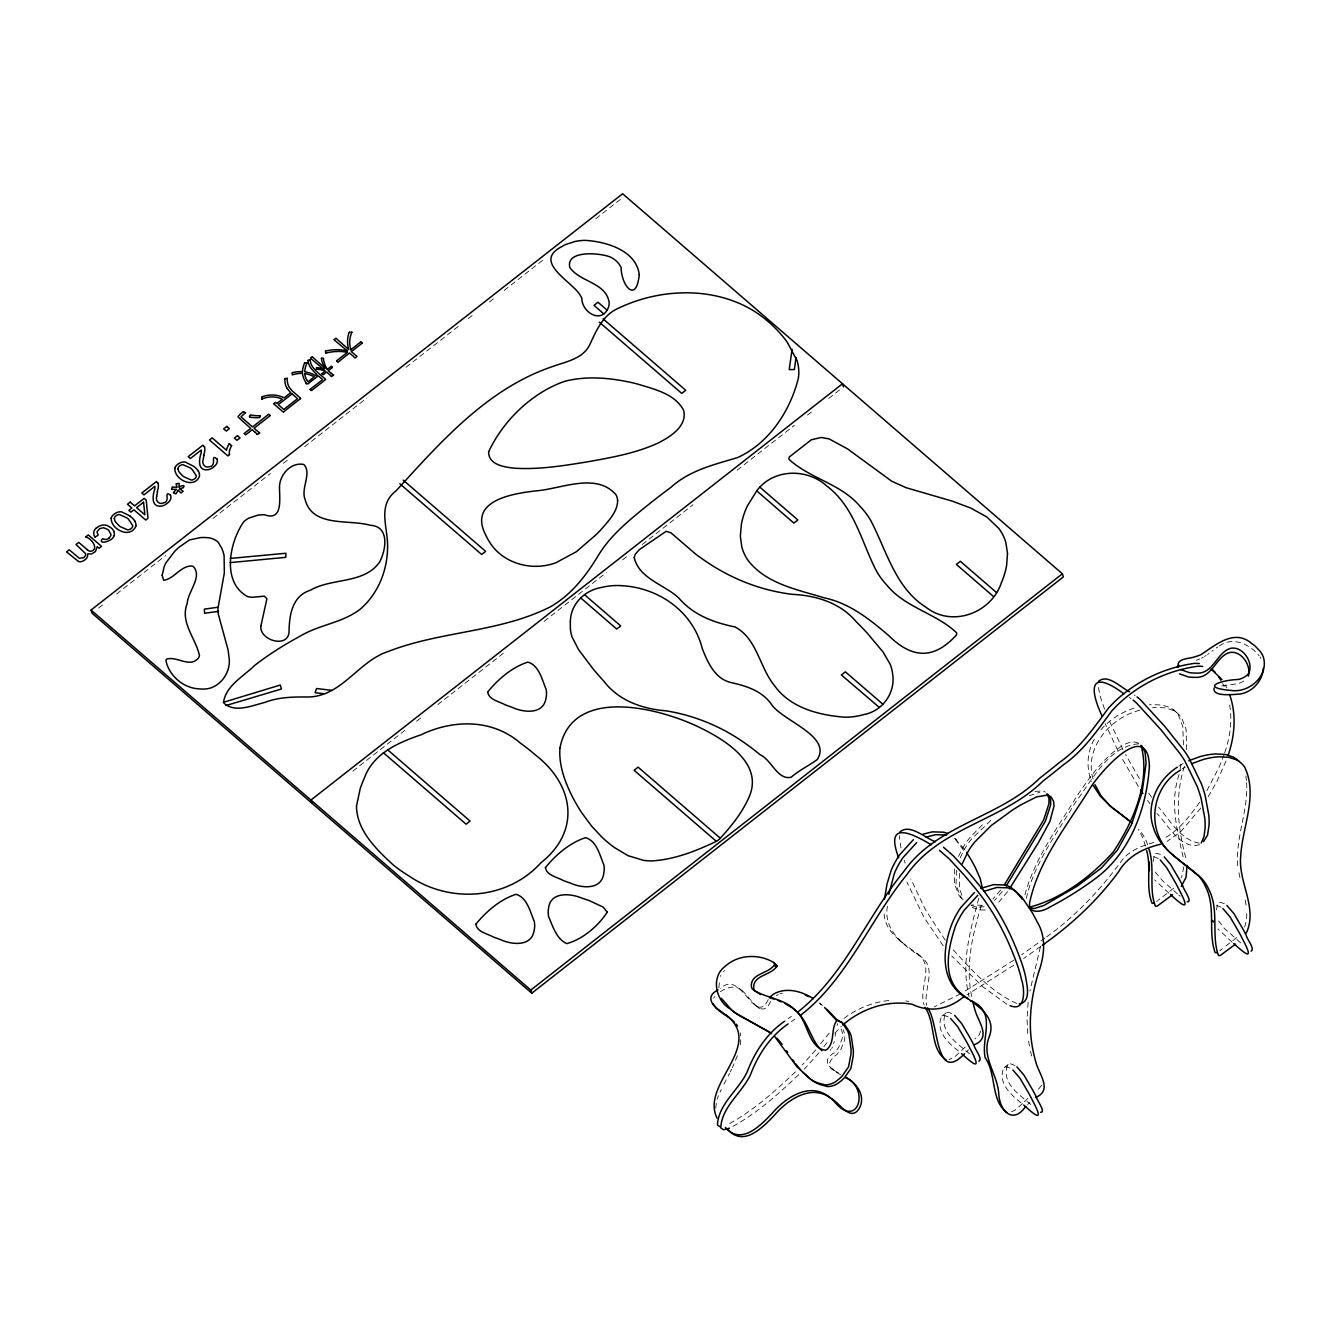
<?xml version="1.0" encoding="UTF-8"?>
<svg xmlns="http://www.w3.org/2000/svg" width="1331" height="1331" viewBox="0 0 1331 1331"><rect width="100%" height="100%" fill="white"/><g stroke="black" fill="none" stroke-linecap="round" stroke-linejoin="round"><path stroke-width="0.75" stroke-dasharray="5 3.75" d="M718.906 987.802L719.405 981.363M1153.228 861.506L1154.376 854.452A33.208 9.084 51.9 0 1 1157.338 853.321L1161.763 855.051M1216.501 909.905L1217.632 903.483A33.208 9.084 51.9 0 1 1220.594 902.368L1224.437 903.732M887.428 906.195C883.118 929.57 902.984 945.06 920.237 956.19C938.006 967.986 923.032 989.149 926.659 1005.354M715.745 1108.157L716.361 1102.367M1183.425 744.961L1182.81 726.543L1178.401 715.063A68.779 38.566 -49.2 0 0 1170.065 707.61L1162.246 705.064L1152.696 704.581A103.036 57.782 -49.2 0 0 1149.219 704.848M1186.603 749.619L1186.104 729.388L1181.695 717.925A68.779 38.566 -49.2 0 0 1173.36 710.455L1165.54 707.926L1155.99 707.427A103.036 57.782 -49.2 0 0 1152.53 707.709M1183.808 866.764L1181.545 877.778M980.648 1031.043L979.1 1035.085L974.824 1038.962M1028.131 1002.293L1027.033 1019.23L1027.881 1035.834M1026.334 898.408C1034.237 862.688 1057.496 832.674 1075.814 801.678C1092.535 780.132 1108.49 745.959 1138.804 743.829M1040.409 946.907L1029.861 991.129M740.385 1044.719L740.502 1032.856M835.153 1036.117L835.585 1033.272M954.71 868.943L954.36 883.435L958.986 895.281A81.99 45.969 -49.2 0 0 962.047 898.991M956.373 870.374L956.007 884.865L960.633 896.711A81.99 45.969 -49.2 0 0 963.694 900.405M959.668 873.219L959.302 887.71L962.629 897.477M1180.131 769.052L1181.113 763.528M1184.407 766.373C1174.325 797.835 1177.935 829.962 1186.686 861.09M1024.937 894.898C1034.47 858.695 1057.579 827.882 1076.779 796.287C1087.51 780.448 1098.691 764.493 1113.431 752.065C1120.502 746.824 1131.001 737.956 1139.902 744.079M1179.1 774.442C1169.516 802.41 1177.186 830.677 1183.392 858.229M978.767 898.309C970.632 929.238 961.182 961.365 968.402 993.542A302.104 169.403 -49.2 0 0 969.068 996.852M981.197 905.579C972.545 934.878 965.125 965.824 971.697 996.387M833.688 1043.637L834.238 1041.424M1224.72 752.714C1229.977 737.457 1232.423 720.92 1229.644 704.898M717.226 1099.156L718.474 1095.696M1244.601 927.141L1246.565 920.104L1246.814 911.935M837.083 1025.502L837.765 1023.622M737.391 1055.699L732.366 1067.761M1041.591 1085.247L1037.548 1090.438M720.52 976.338L720.92 975.357M1224.121 754.677L1219.263 766.839L1206.768 790.963M1226.034 760.999L1216.7 781.896L1208.016 797.053M958.503 856.415L963.295 846.965A46.319 25.971 -49.2 0 1 969.7 837.831L983.293 823.839M960.15 857.83L964.942 848.396A46.319 25.971 -49.2 0 1 971.347 839.245L990.979 820.212M720.054 1092.036L721.269 1089.49M730.32 1071.904L731.684 1069.142M1094.232 739.287C1086.961 752.115 1086.096 768.17 1091.636 781.796M728.19 1076.047L729.621 1073.285M723.898 1084.249L727.458 1077.428M831.692 1048.445L832.407 1047.131M768.286 999.581C754.361 1027.499 741.716 968.486 720.454 988.417M770.599 1001.411C761.665 1022.441 748.904 993.725 739.038 988.168M1007.534 891.687L997.784 903.366M1199.597 802.277C1189.798 816.202 1178.983 830.378 1163.677 838.547M1200.762 808.067L1180.564 831.892L1166.971 841.408M713.649 998.1L714.78 996.553M1000.646 890.09L992.843 899.091M1002.293 891.52L994.49 900.521M820.578 1043.787L830.245 1031.824M823.889 1046.632L827.449 1042.073M815.703 1049.909L802.393 1064.833M818.998 1052.754L804.307 1069.142M1100.97 729.721C1110.154 718.823 1122.948 711.353 1136.558 707.393M830.145 1050.375L830.927 1049.51M834.77 1033.205L841.442 1026.317M723.548 971.563L724.596 970.499M965.208 1047.048L955.741 1055.965L949.053 1059.742M966.556 1051.806L968.502 1049.909M1024.338 1101.735L1028.264 1097.992M1027.632 1104.58L1029.595 1102.684M795.389 1071.871C774.592 1091.653 752.864 1111.169 727.392 1124.728M798.683 1074.716C777.886 1094.515 756.174 1114.014 730.686 1127.59M1022.408 1103.632L1015.054 1110.087L1010.129 1112.516M1173.709 888.176L1158.436 900.072M1236.765 937.54L1223.372 947.988M98.577 608.067L103.485 604.224M116.562 593.975L165.626 555.543M213.06 518.408L270.309 473.57M283.387 463.321L288.295 459.478M304.649 446.667L366.807 398.002M406.055 367.256L460.044 324.997M468.213 318.591L473.121 314.748M489.475 301.937L494.383 298.094M504.199 290.408L545.094 258.38M595.789 218.683L621.96 198.186M352.798 771.165L405.123 730.187M416.586 721.219L421.494 717.376M437.849 704.565L442.741 700.722M444.388 699.441L503.268 653.338M544.163 621.311L606.304 572.629M622.658 559.819L627.567 555.992M642.291 544.462L692.985 504.748M737.158 470.159L794.407 425.338M807.484 415.089L812.392 411.246M828.747 398.435L840.194 389.467M941.999 1016.069L945.992 1012.941M1004.223 1067.512L1008.199 1064.384M1046.615 936.874C1075.415 916.344 1099.705 890.406 1120.702 862.089C1128.771 850.027 1142.763 845.701 1155.924 841.874M1222.407 948.737L1219.745 950.8M1156.689 901.436L1157.554 900.771M1211.809 651.325L1213.223 650.227M1045.068 938.006L1021.825 954.626M1040.692 946.457L1023.556 958.57M1207.55 654.503L1208.981 653.471M844.02 1018.348C857.863 1007.983 874.7 1001.245 892.036 1000.313M1216.118 648.064L1217.615 647.032M788.152 1018.664L791.396 1016.402M791.446 1021.509L794.69 1019.263M1013.823 960.133L963.744 991.911M1013.69 965.274L967.038 994.773M1199.564 844.736C1180.481 849.91 1168.269 825.037 1157.038 813.524M1204.622 656.416L1206.102 655.484M720.387 991.695C726.36 987.502 735.145 984.74 741.367 989.998M1178.8 766.14L1183.642 763.262M1182.094 768.985L1185.322 767.072M1219.163 646.034C1228.862 638.747 1241.54 641.093 1250.707 647.898A23.842 13.027 14.6 0 1 1253.785 650.094L1259.059 655.601M960.45 993.874L934.395 1006.802M776.389 995.621L778.219 994.623M1201.494 658.146L1203.091 657.314M1029.246 795.738L1039.844 792.278M1139.868 710.238C1110.387 717.476 1083.617 747.906 1093.184 779.367M780.182 993.791L782.329 993.142M1035.052 791.496L1042.19 790.88A22.993 12.894 -49.2 0 1 1045.384 792.161M982.511 905.296L971.663 904.947M984.158 906.727L977.62 907.26L971.231 905.596M1222.008 685.914L1237.331 683.751A28.267 15.44 14.6 0 0 1242.339 681.905L1243.853 681.006A32.277 17.636 14.6 0 0 1245.25 679.975M985.289 910.005L978.751 909.788L972.512 907.443M1199.264 843.139C1180.53 839.944 1170.149 820.478 1158.652 807.218M905.712 1000.945L908.823 1001.411M1016.817 1003.441C990.297 991.811 970.549 968.818 951.399 947.822M951.648 1013.44L948.404 1012.392A33.208 9.084 51.9 0 0 945.443 1013.523C938.322 1031.725 958.22 1043.937 969.9 1054.119M1009.88 1068.011L1006.635 1066.946A33.208 9.084 51.9 0 0 1003.674 1068.078C997.468 1083.151 1011.344 1095.363 1022.175 1103.665M948.254 1016.884L944.428 1015.52A33.208 9.084 51.9 0 0 941.466 1016.634C935.26 1031.708 949.136 1043.92 959.967 1052.222M1006.885 1004.206L982.511 986.554L951.798 956.057M1221.043 907.21L1216.617 905.496A33.208 9.084 51.9 0 0 1216.135 905.463M1015.054 1065.549L1010.628 1063.835A33.208 9.084 51.9 0 0 1007.667 1064.95C1000.529 1083.168 1020.428 1095.38 1032.124 1105.562M835.835 1071.272L838.347 1072.853M840.66 1074.666C830.394 1069.575 820.012 1060.541 834.57 1052.621A27.069 22.411 -51.8 0 0 838.746 1047.114L842.14 1038.712A18.518 15.323 -51.8 0 0 842.29 1032.29L839.944 1025.619M1158.386 858.562L1153.361 856.449A33.208 9.084 51.9 0 0 1152.879 856.432M1129.304 697.444L1131.117 698.708M1134.262 694.998L1135.11 695.581M831.259 1068.111L835.768 1071.522M819.064 1002.875L821.36 1004.639M920.237 956.19C905.529 943.929 883.618 933.513 884.017 911.219M755.675 1005.637L759.668 1008.798M954.976 838.696L964.526 849.361M1178.833 895.064L1180.181 896.196M833.589 1069.941C824.887 1065.582 831.742 1058.078 836.9 1054.435A27.069 22.411 -51.8 0 0 841.076 1048.944L844.453 1040.543A18.518 15.323 -51.8 0 0 844.619 1034.104L843.355 1029.728M1240.675 942.914L1224.304 928.306L1217.665 919.754M1177.419 893.866L1162.362 880.556L1154.859 871.605M820.179 1003.69L822.392 1005.571M1232.157 942.198L1217.981 928.955M1168.901 893.168L1154.726 879.924M1173.293 709.623L1176.587 712.468M954.643 838.33L956.839 840.244M899.007 939.969L902.302 942.83M916.943 953.329C935.676 965.824 918.007 988.168 924.13 1004.955M955.408 839.212L965.208 852.589M943.23 945.809L924.13 917.641L906.91 882.104M945.193 940.119L925.228 909.406L910.886 878.976M1147.538 800.364L1149.917 803.741M1151.531 797.236L1147.638 791.479M1138.338 786.438L1121.6 757.705M1139.386 778.602L1125.593 754.594M1123.015 749.669L1109.205 720.537M1117.757 750.318L1105.212 723.665M1147.638 844.752L1146.008 840.593A117.744 66.018 -49.2 0 0 1138.704 829.28M1104.547 709.157L1099.922 695.464L1098.058 684.983M1145.608 846.183L1142.713 837.748A117.744 66.018 -49.2 0 0 1138.288 829.945M1239.943 877.628L1238.312 869.692M900.971 847.997L899.34 835.801M1245.267 900.189L1246.448 907.592M1028.597 1041.158L1029.479 1046.332M1245.866 775.906L1246.498 780.532M1237.73 865.682C1235.351 837.465 1248.561 810.463 1246.581 782.179M905.18 863.203A229.614 62.807 51.9 0 1 904.248 860.225M1260.008 656.982A41.81 22.843 14.6 0 1 1260.89 658.429M1199.847 658.928A52.125 28.467 14.6 0 1 1196.27 660.292M1031.658 1055.965A302.104 169.403 -49.2 0 1 1030.51 1051.274M1222.673 683.485A179.203 100.49 -49.2 0 1 1224.171 686.58M1225.169 684.833A179.203 100.49 -49.2 0 1 1226.749 687.861"/><path stroke-width="1.5" d="M325.413 351.334L325.479 351.683A5.124 4.01 -17.2 0 1 325.546 353.214A39.348 30.746 -17.2 0 1 346.127 352.116L347.458 352.382L336.71 360.718M321.353 358.405L321.37 358.571A40.113 31.345 -17.2 0 0 325.13 368.254L312.436 356.958M307.96 360.485L307.977 360.701A26.088 20.381 -17.2 0 0 311.62 369.02L314.648 372.381A79.427 62.075 -17.2 0 0 317.044 374.693L315.763 375.708A31.661 24.74 -17.2 0 0 304.716 371.782A31.362 24.507 -17.2 0 1 307.112 362.847M1149.335 862.072L1149.368 870.674M1263.335 668.362C1262.57 680.89 1252.238 692.336 1239.727 694.067C1233.854 694.399 1211.842 697.128 1214.155 688.044M884.466 899.34L887.012 884.1L890.955 870.94A52.142 29.232 -49.2 0 1 893.833 864.568A54.355 30.48 -49.2 0 1 899.773 854.668L913.399 839.695M156.709 496.08C155.062 500.306 159.021 505.164 163.397 502.918C171 502.07 163.264 489.891 170.335 495.115M792.061 349.271L789.216 369.635L794.357 369.536L796.038 357.507M260.194 416.004L259.844 417.235M888.875 894.316L894.249 873.785A52.142 29.232 -49.2 0 1 897.127 867.429A54.355 30.48 -49.2 0 1 903.083 857.513L916.693 842.556M111.222 518.208C110.639 529.505 130.571 539.122 135.795 526.211M174.843 468.396C174.261 479.676 194.193 489.292 199.417 476.398A11.13 8.701 -17.2 0 0 198.336 471.34M249.463 416.786L249.912 415.455M1228.014 755.559C1234.453 737.224 1236.399 716.877 1230.742 698.076A179.203 100.49 -49.2 0 0 1229.545 694.483M821.843 1050.758C810.329 1039.478 808.399 1021.326 795.772 1010.678C784.225 998.1 765.508 998.583 752.464 989.166A7.82 6.555 -54.1 0 1 751.366 986.421C750.418 972.894 769.734 973.81 774.725 964.193L774.326 962.962C761.049 954.244 741.334 954.144 728.29 963.794A45.138 37.9 -54.1 0 0 723.532 967.654C711.12 978.801 716.111 1000.496 729.721 1008.682A100.973 84.785 -54.1 0 0 735.993 1013.29L769.984 1032.374A57.466 48.249 -54.1 0 1 771.664 1033.705M760.5 994.573L754.777 990.846A7.82 6.555 -54.1 0 1 753.695 988.101C752.73 974.575 772.063 975.49 777.038 965.857L773.727 962.413M1248.378 676.065C1251.672 665.067 1240.276 648.63 1227.881 653.055C1214.987 658.828 1211.659 678.694 1194.672 677.329A19.25 10.515 14.6 0 1 1188.084 676.847L1179.532 673.835M962.213 863.852L968.236 851.241A46.319 25.971 -49.2 0 1 974.658 842.107L991.229 825.553L1012.542 810.013A198.203 111.138 -49.2 0 1 1020.877 804.856L1036.483 796.936L1047.131 795.156A22.993 12.894 -49.2 0 1 1051.191 797.136L1053.586 801.329L1054.069 805.904L1049.909 821.393L1038.413 842.656L1009.464 888.858M1177.17 667.347L1178.817 665.25M899.839 832.008C909.755 823.24 924.995 837.998 935.36 841.741M349.188 332.401L349.071 332.7A36.769 28.733 -17.2 0 0 347.574 340.553A42.076 32.876 -17.2 0 0 348.739 349.587L336.161 338.373M113.85 535.911C113.202 541.218 96.88 545.477 102.537 538.622A5.341 4.176 -17.2 0 0 108.876 538.423M304.549 363.097L304.466 363.263A38.333 29.964 -17.2 0 0 302.42 371.682M1098.474 681.439C1107.708 673.303 1120.669 687.578 1129.57 691.804M1246.298 933.031C1258.161 907.892 1237.88 881.871 1240.725 855.916C1242.355 826.701 1258.178 795.505 1244.751 767.288A68.779 38.566 -49.2 0 0 1236.416 759.818L1228.596 757.272L1219.046 756.79A103.036 57.782 -49.2 0 0 1202.925 759.602L1192.094 763.561M308.676 383.378L308.692 383.361A2.08 1.614 -17.2 0 1 309.158 382.895L318.242 375.775L322.684 379.601L310.173 389.317M1004.522 884.583L1043.704 819.863L1049.011 803.442L1048.944 798.434L1047.015 793.692M1006.169 886.013L1045.351 821.294L1050.658 804.856L1050.592 799.864L1048.662 795.123M1201.211 843.072L1203.989 836.683L1205.087 828.065A269.91 73.821 51.9 0 0 1204.821 818.365L1201.178 798.65A164.279 44.938 51.9 0 0 1197.301 786.671L1184.79 760.85A48.648 13.31 51.9 0 0 1179.948 753.546L1161.015 729.787L1136.558 703.051A12.079 3.311 51.9 0 0 1135.726 702.269L1135.044 701.687A16.255 4.442 51.9 0 0 1134.228 701.021L1133.03 700.089M1181.346 886.396L1186.054 877.279L1187.052 865.433M756.723 490.84L747.057 506.479A103.036 80.525 -17.2 0 0 741.367 524.347L740.335 536.11L741.8 546.908A68.779 53.756 -17.2 0 0 748.521 561.05C766.822 584.059 797.635 589.666 824.255 597.852C849.428 603.093 869.709 619.281 888.742 635.602C912.999 659.594 934.429 658.845 956.107 635.353A4.159 3.261 -17.2 0 0 956.623 632.841C936.641 613.574 905.629 607.818 887.245 585.607A117.744 92.005 -17.2 0 1 876.197 570.583C861.373 541.634 854.219 506.579 826.767 485.998C806.935 467.98 773.195 468.562 756.723 490.84L793.842 523.066L797.835 519.955L759.685 486.98M964.626 1053.686C934.445 1085.131 939.32 1021.443 927.424 1007.817M1025.702 1106.477C1012.775 1125.094 999.431 1110.536 998.732 1093.533C997.501 1074.067 981.23 1057.113 989.066 1037.182C997.801 1015.52 974.591 1004.439 960.932 993.442C941.583 976.571 948.387 947.822 955.325 926.559A52.142 29.232 -49.2 0 1 958.22 920.203A54.355 30.48 -49.2 0 1 964.16 910.304L977.769 895.33M362.099 343.232L351.317 351.6L355.211 354.944A25.173 19.682 -17.2 0 0 357.024 356.325L355.926 357.407A19.682 15.39 -17.2 0 1 355.177 357.873L354.845 358.022M1203.54 841.608L1207.566 835.053L1209.08 824.954A269.91 73.821 51.9 0 0 1208.814 815.238L1205.171 795.539A164.279 44.938 51.9 0 0 1201.294 783.543L1188.766 757.722A48.648 13.31 51.9 0 0 1183.925 750.418L1165.008 726.659L1140.551 699.923A12.079 3.311 51.9 0 0 1139.702 699.158L1139.02 698.559A16.255 4.442 51.9 0 0 1138.221 697.893L1137.007 696.962M974.475 892.485L960.866 907.459A54.355 30.48 -49.2 0 0 954.909 917.358A52.142 29.232 -49.2 0 0 952.031 923.714C941.949 948.936 939.653 984.507 968.003 998.766M842.822 1024.986C861.473 1008.698 887.461 999.714 912.134 1004.273C929.97 1012.824 948.371 1009.73 963.744 996.736M332.401 367.539L328.225 370.733L331.369 373.445M334.164 339.571L335.811 338.29M273.87 403.642L275.334 402.494M300.59 398.601L300.606 398.585A617.351 482.471 -17.2 0 0 283.553 411.945L283.553 411.945M310.605 358.022L312.02 356.924M244.322 433.34L250.71 428.416L238.166 417.069A2.013 1.564 -17.2 0 1 238.216 416.403L240.761 413.708A60.045 46.918 -17.2 0 1 242.591 412.244L243.057 411.928M270.11 415.738L254.038 428.233L257.582 431.277A28.217 22.045 -17.2 0 0 259.778 432.891L258.763 433.623A18.734 14.641 -17.2 0 1 257.598 434.372L257.282 434.522M322.002 373.512L325.296 371A27.452 21.462 -17.2 0 0 316.562 369.219M331.103 366.374L327.243 369.469M323.35 374.627L326.577 372.014L329.789 374.81A16.172 12.645 -17.2 0 1 330.803 375.791L331.12 376.374M245.919 434.671L252.175 429.697L255.086 432.209M311.604 390.499L325.563 379.585M350.702 349.853L360.734 341.934M229.597 454.52L227.851 455.901L209.466 440.012L212.178 437.882L226.503 450.261A22.278 17.403 -17.2 0 1 229.315 443.689M91.057 610.047L622.625 193.76L1062.371 573.777L1063.336 576.922L531.768 993.192L92.022 613.192L91.057 610.047L530.803 990.064L531.768 993.192M530.803 990.064L1062.371 573.777M784.824 1021.093C766.806 1033.405 754.81 1051.939 747.124 1072.037C738.539 1090.205 718.424 1103.948 717.459 1125.044L720.254 1126.908M788.118 1023.938C770.1 1036.267 758.104 1054.801 750.418 1074.882C741.833 1093.05 721.718 1106.793 720.753 1127.889L723.565 1129.753L729.421 1128.206M974.408 1044.702C991.678 1037.747 978.352 1021.958 975.107 1010.412A302.104 169.403 -49.2 0 1 972.728 1001.345M1035.485 1097.476C1052.771 1090.538 1039.428 1074.749 1036.183 1063.203A302.104 169.403 -49.2 0 1 1032.773 1049.177C1027.765 1023.739 1030.893 997.352 1038.463 972.745C1044.386 956.24 1046.732 937.224 1037.015 921.601A495.864 278.046 -49.2 0 0 1031.542 911.485L1021.692 896.978L1014.139 890.223A57.083 32.011 -49.2 0 0 1007.733 887.827L996.769 887.478L984.042 891.304M1172.578 894.698L1157.488 905.895A4.159 2.329 -49.2 0 1 1155.341 906.045C1148.52 888.409 1155.275 867.363 1148.919 849.028M1235.634 944.062L1220.544 955.259A4.159 2.329 -49.2 0 1 1218.397 955.408C1211.127 934.928 1219.346 910.404 1209.064 889.957A117.744 66.018 -49.2 0 0 1201.76 878.643C1185.056 862.222 1160.299 851.474 1153.312 827.233C1145.675 804.59 1157.837 779.6 1177.286 767.205M268.563 414.357L252.574 426.952L240.978 416.819L245.553 412.643A8.236 6.439 -17.2 0 1 243.823 412.078M338.157 361.982L349.504 353.014L353.131 356.159A13.909 10.864 -17.2 0 1 354.329 357.374M1042.223 945.343C1071.355 924.862 1097.709 900.355 1118.739 871.539C1127.839 856.049 1143.878 848.18 1160.715 844.203M718.075 989.881C700.638 998.633 719.039 1011.66 728.506 1017.017M308.393 383.727L306.213 383.894M797.801 1012.026C844.636 975.407 866.531 917.092 903.499 871.905C936.675 824.288 999.448 817.949 1039.478 778.385A697.511 391.131 -49.2 0 0 1059.825 762.164C1080.19 747.989 1094.065 727.475 1108.64 707.942C1130.568 683.685 1162.146 667.863 1194.406 663.387A62.441 35.005 -49.2 0 1 1199.347 663.603M801.096 1014.871C847.93 978.268 869.825 919.937 906.81 874.75C939.985 827.133 1002.742 820.794 1042.772 781.247A697.511 391.131 -49.2 0 0 1063.136 765.026C1083.484 750.834 1097.36 730.336 1111.934 710.787C1133.879 686.53 1165.44 670.708 1197.7 666.249A62.441 35.005 -49.2 0 1 1202.658 666.448M1180.58 770.05C1150.466 787.153 1145.309 832.674 1172.578 854.752M774.692 1036.5L796.787 1066.547L810.313 1079.125A62.657 52.608 -54.1 0 0 817.766 1082.902L825.02 1084.848A11.813 9.916 -54.1 0 0 827.183 1084.782L827.832 1084.682A25.256 21.196 -54.1 0 0 833.023 1083.085L833.639 1082.818A15.257 12.811 -54.1 0 0 835.485 1081.804L839.279 1078.809A47.866 40.196 -54.1 0 0 842.174 1075.997L848.513 1066.98L850.908 1054.335A90.674 76.133 -54.1 0 0 851.058 1049.094L848.945 1034.57A39.215 32.926 -54.1 0 0 847.298 1030.394L842.14 1022.641L837.266 1020.012C830.611 1027.782 835.119 1040.875 827.832 1048.695A6.522 5.474 -54.1 0 1 825.386 1050.242C806.902 1047.48 808.533 1018.198 793.459 1008.998M95.167 537.042L98.128 535.195L97.03 531.784L99.609 528.657L103.602 527.708L107.761 529.538A20.464 15.989 -17.2 0 1 108.743 530.37L110.989 534.413A5.856 4.575 -17.2 0 1 108.693 538.206M980.747 888.442L993.475 884.633L1004.439 884.982A57.083 32.011 -49.2 0 1 1010.828 887.361L1016.501 892.003L1022.308 899.29M1188.799 760.716L1199.614 756.757A103.036 57.782 -49.2 0 1 1215.752 753.945L1225.302 754.427L1233.122 756.973A68.779 38.566 -49.2 0 1 1239.111 761.482M183.345 487.579C185.991 484.268 180.783 485.665 178.986 487.346A26.138 20.431 -17.2 0 0 179.103 485.549L179.136 483.353L176.291 483.835M292.204 372.73L292.687 372.58A33.558 26.221 -17.2 0 1 302.52 371.632M325.629 351.018L327.476 350.619A40.396 31.561 -17.2 0 1 347.408 350.951L334.181 339.904M922.882 834.221L932.382 831.842L943.363 832.191A57.083 32.011 -49.2 0 1 947.755 833.555M926.176 837.066L935.676 834.687L946.657 835.053M262.257 396.705L262.323 396.688A24.357 19.033 -17.2 0 1 273.853 395.024A26.803 20.947 -17.2 0 1 284.119 397.853L290.774 392.628A40.712 31.811 -17.2 0 1 287.313 388.469M223.408 702.319L280.275 685.032L281.44 688.992L226.02 705.53M331.502 376.54L333.665 375.109A24.224 18.933 -17.2 0 1 331.402 373.429M285.017 378.503L285.5 378.486A6.755 5.274 -17.2 0 0 287.38 378.204A22.377 17.486 -17.2 0 0 289.226 387.188A38.948 30.447 -17.2 0 0 293.003 391.58L300.606 398.252M349.437 332.201L350.003 332.218A5.025 3.926 -17.2 0 0 351.866 332.234M218.5 607.169L204.392 609.116L204.558 613.275L218.5 611.345M230.196 562.614L285.766 557.34L285.882 553.263L230.246 558.421M1019.23 1003.84C1031.542 1002.26 1026.867 984.907 1025.569 976.605A170.368 46.585 51.9 0 0 1021.709 962.995C1011.477 933.763 996.986 905.795 976.721 882.237A140.504 38.433 51.9 0 0 968.119 871.955L953.395 855.916L943.429 847.182M1029.662 907.11C1061.805 898.791 1091.087 876.497 1113.282 852.006C1133.213 821.759 1150.916 781.713 1141.033 745.377M321.653 358.056L321.936 358.122A3.86 3.011 -17.2 0 0 323.5 358.372M331.436 690.307L316.528 688.51L315.081 692.702L323.666 693.734M946.091 1059.925C929.554 1048.828 935.992 1022.99 925.062 1007.334M1007.168 1112.716C990.364 1100.82 996.753 1074.1 985.206 1057.746C980.598 1037.631 997.817 1011.726 970.665 1000.646M770.566 997.967L773.943 999.065M78.529 561.466L66.55 551.932L69.245 549.803L79.361 558.288L83.603 557.706A5.241 4.093 -17.2 0 0 85.65 554.611A4.209 3.294 -17.2 0 0 85.5 553.546L76.033 544.495L78.745 542.366L87.364 549.819M1010.029 1005.637C1026.068 1012.492 1024.754 988.883 1021.592 979.732A170.368 46.585 51.9 0 0 1017.733 966.106C1007.5 936.891 992.993 908.923 972.745 885.348A140.504 38.433 51.9 0 0 964.126 875.066L949.402 859.044L939.436 850.309M777.554 1000.33L781.297 1001.81M840.71 1021.676L844.47 1024.321L849.627 1032.074A39.215 32.926 -54.1 0 1 851.258 1036.233L853.387 1050.758A90.674 76.133 -54.1 0 1 853.221 1056.015L850.842 1068.643L844.486 1077.677A47.866 40.196 -54.1 0 1 841.608 1080.489L837.798 1083.484A15.257 12.811 -54.1 0 1 835.951 1084.499L835.352 1084.765A25.256 21.196 -54.1 0 1 830.145 1086.362L829.496 1086.462A11.813 9.916 -54.1 0 1 827.35 1086.529L820.096 1084.565A62.657 52.608 -54.1 0 1 812.625 1080.805L802.759 1072.403M805.255 995.122L808.649 996.553M1251.107 951.166C1255.399 949.336 1246.947 939.187 1246.165 935.26A141.851 38.799 51.9 0 0 1242.971 929.088L1233.937 913.648L1226.849 905.396M978.917 1061.19C983.21 1059.36 974.758 1049.211 973.976 1045.284A141.851 38.799 51.9 0 0 970.781 1039.112L961.747 1023.672L954.66 1015.42M1029.063 907.675L1034.22 908.557L1043.97 905.429L1077.062 886.28L1101.319 868.062L1117.375 850.126L1131.683 824.222L1142.131 792.078L1146.107 763.145L1145.059 752.381L1141.565 745.51M785.09 1003.557L792.411 1007.933M1180.647 669.576L1189.199 672.571A19.25 10.515 14.6 0 0 1195.787 673.07C1213.506 674.617 1216.201 652.789 1230.543 648.313C1242.771 645.768 1254.018 662.688 1248.661 673.236A32.277 17.636 14.6 0 1 1244.967 676.747L1243.453 677.629A28.267 15.44 14.6 0 1 1238.446 679.476C1221.858 679.908 1197.933 687.578 1231.574 690.506C1249.476 692.919 1268.876 675.666 1263.402 657.281A41.81 22.843 14.6 0 0 1260.174 651.341L1254.9 645.834A23.842 13.027 14.6 0 0 1251.822 643.638C1234.436 628.315 1215.835 644.919 1200.945 654.652A52.125 28.467 14.6 0 1 1195.471 656.616C1189.981 658.995 1175.689 657.813 1178.384 667.297M1187.219 901.769C1193.142 902.335 1183.459 889.474 1182.91 886.213A141.851 38.799 51.9 0 0 1179.715 880.041L1170.681 864.601L1164.226 856.881M1040.509 1112.267C1046.432 1112.849 1036.733 1099.972 1036.2 1096.711A141.851 38.799 51.9 0 0 1032.989 1090.538L1023.972 1075.115L1016.884 1066.863M931.367 844.869C911.785 833.04 884.416 819.913 898.625 857.68M813.258 998.633C802.061 991.312 786.488 986.97 774.076 993.808A15.523 12.844 -51.8 0 0 769.518 997.884M845.601 1077.661C857.048 1082.585 866.165 1096.727 859.094 1108.64C850.326 1122.482 839.112 1102.051 830.727 1098.225C810.962 1080.589 786.072 1097.043 772.013 1113.465C760.5 1125.593 740.885 1145.775 725.428 1127.44M845.518 1077.228C871.09 1089.407 856.798 1131.35 832.956 1099.872M770.516 1032.756L738.306 1014.971A100.973 84.785 -54.1 0 1 732.05 1010.362L721.269 998.267M1124.03 693.9C1093.084 670.757 1087.128 683.652 1102.018 716.011M833.056 1100.055C813.274 1082.402 788.385 1098.874 774.326 1115.295C762.829 1127.424 743.214 1147.605 727.758 1129.254M179.768 488.826L182.463 490.723A23.176 18.102 -17.2 0 1 183.179 491.272L180.983 492.986A33.441 26.138 -17.2 0 1 180.034 492.054L178.238 490.041A34.939 27.302 -17.2 0 1 175.858 493.868L173.396 492.869A24.923 19.483 -17.2 0 1 176.457 489.326A27.785 21.712 -17.2 0 1 173.08 489.359L171.499 489.326L172.248 486.98A33.275 26.004 -17.2 0 1 174.078 487.196L176.857 487.096M1211.227 669.177L1221.925 679.559M726.293 1015.387L716.278 1007.916L713.083 1003.807M774.725 964.193L777.038 965.857M774.293 965.457L776.605 967.138M837.266 1020.012L839.578 1021.692M1119.654 813.241L1113.265 808.499M1120.952 814.189L1131.882 822.891M1128.122 819.929L1109.621 805.571M726.194 1015.187L734.546 1022.208M130.072 516.012L121.653 511.886A8.518 6.655 -17.2 0 0 120.156 511.819A7.736 6.039 -17.2 0 0 116.213 512.818L114.566 513.833A8.568 6.705 -17.2 0 0 111.105 518.208M1172.678 854.935L1198.449 875.798A117.744 66.018 -49.2 0 1 1205.77 887.095C1216.035 907.542 1207.833 932.083 1215.103 952.547A4.159 2.329 -49.2 0 0 1217.249 952.414M361.05 341.967L362.099 342.882M337.791 361.965L336.726 361.05M322.917 374.627L321.986 373.811M311.171 390.499L310.173 389.634M310.705 358.422L324.082 369.569A29.166 22.793 -17.2 0 0 316.828 367.539M273.87 403.959L283.12 411.961M1222.873 908.507L1229.96 916.776L1238.995 932.199A141.851 38.799 51.9 0 1 1242.189 938.372C1253.769 960.117 1247.796 956.357 1233.704 943.513M1012.891 1069.974L1019.979 1078.226L1029.013 1093.666A141.851 38.799 51.9 0 1 1032.207 1099.839C1043.304 1120.652 1038.596 1118.722 1023.722 1104.98M950.683 1018.531L957.771 1026.8L966.788 1042.223A141.851 38.799 51.9 0 1 970 1048.395C981.579 1070.141 975.606 1066.381 961.514 1053.536M1170.448 894.482C1185.305 908.224 1190.014 910.138 1178.933 889.341A141.851 38.799 51.9 0 0 1175.722 883.168L1166.705 867.729L1160.233 859.992M728.34 1016.867C762.946 1047.264 700.339 1084.848 717.043 1118.057M879.375 707.46L841.375 674.967L845.368 671.839L883.118 704.415M325.563 379.252L318.242 372.93A71.458 55.835 -17.2 0 1 313.6 368.205A22.893 17.885 -17.2 0 1 310.14 359.919M996.486 592.528L960.333 561.299L956.357 564.411L993.325 596.371M607.119 310.14L597.968 302.22L594.009 305.331L603.825 313.933M603.059 318.841L685.731 390.282L681.738 393.394L599.299 322.152M331.486 366.374L332.417 367.173M584.475 594.641L620.679 625.903L616.686 629.031L580.532 597.785M403.16 480.092L485.615 551.35L481.639 554.461L399.866 483.802M275.733 402.511L276.881 403.509L282.305 399.267A21.579 16.854 -17.2 0 0 261.891 399.001M268.945 414.357L270.143 415.388M720.354 838.247L638.098 767.155L634.105 770.283L716.361 841.358M244.305 433.656L245.503 434.688M229.231 443.656L231.411 445.536M387.62 749.802L470.059 821.061L466.083 824.172L383.378 752.714M1128.572 820.046L1132.132 823.14M1112.916 808.416L1100.221 796.121L1093.35 785.573M826.867 1009.297L837.066 1019.895M824.555 1007.484L836.816 1020.727M1211.692 668.911L1215.236 672.355M1109.522 805.388L1100.937 795.589L1094.947 784.641M777.005 1038.18L782.079 1044.236M800.913 1070.34L795.738 1063.951M736.193 1024.088L737.64 1026.068M792.744 1059.859L794.191 1061.855M786.571 1050.775L787.702 1052.488M1140.584 789.949L1142.88 793.442M256.9 434.339L256.55 433.64A19.699 15.406 -17.2 0 0 255.07 432.226M966.522 852.306L970.465 858.711A495.864 278.046 -49.2 0 1 975.939 868.827L980.265 878.793L982.611 889.241M216.753 458.762C209.799 453.555 217.419 465.966 209.583 466.649C205.207 468.678 201.563 463.804 203.127 459.727A70.443 55.053 -17.2 0 1 203.976 455.468M1213.306 922.034L1212.791 920.453M843.471 386.905L842.49 383.777L310.938 800.047L311.903 803.192M1146.607 850.492C1151.598 867.546 1145.425 886.995 1152.047 903.183A4.159 2.329 -49.2 0 0 1154.193 903.05M1218.614 676.714A179.203 100.49 -49.2 0 1 1220.843 680.174M350.918 349.77A36.636 28.633 -17.2 0 1 351.866 332.234M302.586 373.346A26.82 20.963 -17.2 0 0 292.254 374.86A4.159 3.244 -17.2 0 0 292.071 373.379M305.781 382.363A36.153 28.25 -17.2 0 1 302.42 373.445M305.614 382.463A3.294 2.579 -17.2 0 1 306.047 383.378M310.273 359.919A5.174 4.043 -17.2 0 1 308.676 360.119A2.213 1.73 -17.2 0 0 308.16 360.185M307.045 362.831A4.01 3.128 -17.2 0 1 305.315 362.897A2.329 1.813 -17.2 0 0 304.799 362.864M304.616 373.662A29.149 22.777 -17.2 0 0 308.01 381.797L314.282 376.856A29.548 23.093 -17.2 0 0 304.749 373.562M316.246 367.938A8.835 6.905 -17.2 0 1 316.578 369.286M327.359 369.419A40.529 31.678 -17.2 0 1 323.366 358.372M261.957 399.184A5.324 4.159 -17.2 0 0 261.841 397.52A2.279 1.78 -17.2 0 1 261.691 397.037M287.197 388.519A25.522 19.948 -17.2 0 1 284.884 379.069M243.34 411.928A2.512 1.963 -17.2 0 1 243.773 412.128M259.429 417.618A41.694 32.593 -17.2 0 1 249.795 417.152M259.961 415.721A42.825 33.458 -17.2 0 1 250.511 414.973M229.398 454.553A18.052 14.109 -17.2 0 1 231.694 445.635M204.092 446.783A6.405 5.008 -17.2 0 0 202.861 445.186L188.22 456.633L190.383 458.513L201.247 450.011A11.763 9.201 -17.2 0 1 201.264 452.257A24.391 19.05 -17.2 0 1 201.147 453.089C198.951 459.095 197.487 470.891 207.453 469.76A8.269 6.455 -17.2 0 0 211.13 468.645L213.143 467.397A15.04 11.763 -17.2 0 0 214.291 466.482L214.956 465.85A8.518 6.655 -17.2 0 0 216.953 458.696M204.608 446.667A26.021 20.331 -17.2 0 1 203.66 455.418M198.519 471.241A30.497 23.842 -17.2 0 0 193.594 466.266L185.275 462.057A8.518 6.655 -17.2 0 0 183.778 461.99A7.736 6.039 -17.2 0 0 179.835 462.988L178.188 464.003A8.568 6.705 -17.2 0 0 174.727 468.379M176.89 487.096A31.029 24.257 -17.2 0 1 176.258 483.835M183.345 487.562A27.801 21.729 -17.2 0 1 179.768 488.843M157.674 483.136A6.405 5.008 -17.2 0 0 156.426 481.539L141.801 493.002L143.964 494.866L154.812 486.364A11.763 9.201 -17.2 0 1 154.845 488.61A24.391 19.05 -17.2 0 1 154.729 489.442C152.516 495.448 151.052 507.244 161.018 506.113A8.269 6.455 -17.2 0 0 164.695 504.998L166.708 503.767A15.04 11.763 -17.2 0 0 167.856 502.835L168.521 502.22A8.518 6.655 -17.2 0 0 170.518 495.049M156.692 496.08A70.443 55.053 -17.2 0 1 157.54 491.821M158.173 483.037A26.021 20.331 -17.2 0 1 157.224 491.788M129.972 516.095A30.497 23.842 -17.2 0 1 134.897 521.07M134.714 521.153A11.13 8.701 -17.2 0 1 135.912 526.211M114.033 531.768A8.102 6.339 -17.2 0 1 113.884 535.911M114.133 531.735A15.623 12.212 -17.2 0 0 110.24 527.242L106.813 525.379A8.818 6.888 -17.2 0 0 104.051 524.996A8.801 6.888 -17.2 0 0 98.644 526.477L97.812 527.009A12.312 9.616 -17.2 0 0 96.647 527.858M95.083 537.108A9.151 7.154 -17.2 0 1 96.448 527.708M87.463 549.753A6.605 5.158 -17.2 0 0 90.225 551.35C100.108 550.002 91.24 537.691 85.55 537.042L88.279 534.912L101.539 546.375L99.11 548.272L97.246 546.675L95.449 551.533L91.673 553.929L87.696 553.879L87.53 556.358A7.137 5.574 -17.2 0 1 85.783 559.153L83.57 560.767A5.54 4.326 -17.2 0 1 78.496 561.532M639.263 274.685C636.251 304.183 621.361 285.483 621.144 267.83A28.267 22.078 -17.2 0 0 618.233 263.039L616.785 261.508A32.277 25.239 -17.2 0 0 611.062 257.382C601.379 252.774 565.425 249.596 569.834 267.481C579.967 282.272 606.137 282.355 609.182 302.57A19.25 15.04 -17.2 0 1 608.151 308.077C601.179 324.315 581.78 312.136 581.847 298.31A52.125 40.729 -17.2 0 0 578.735 293.086C568.919 279.893 533.082 261.059 561.981 246.518A23.842 18.634 -17.2 0 1 565.725 244.488L575.025 241.493A41.81 32.676 -17.2 0 1 585.008 240.362C605.988 241.51 636.301 250.311 639.263 274.685M162.166 575.358L163.63 580.299C173.812 578.952 179.851 566.956 190.483 565.991A6.522 5.091 -17.2 0 1 193.245 566.44C202.911 576.539 187.704 591.879 187.238 603.276C179.702 622.492 195.94 638.215 199.45 655.601A7.82 6.106 -17.2 0 1 198.236 658.229C189.734 668.312 176.557 655.634 166.491 659.211L165.893 660.326C168.638 675.033 182.713 687.628 197.837 688.776A45.138 35.272 -17.2 0 0 203.843 689.075C219.865 688.959 232.06 671.573 228.832 656.166A100.973 78.912 -17.2 0 0 227.834 648.962L218.267 614.024A57.466 44.905 -17.2 0 1 218.001 608.134L224.34 572.962L224.09 555.543A62.657 48.964 -17.2 0 0 221.695 548.172L218.134 542.216A11.813 9.234 -17.2 0 0 216.62 540.902L216.104 540.569A25.256 19.732 -17.2 0 0 211.429 538.406L210.83 538.206A15.257 11.929 -17.2 0 0 208.851 537.757L204.125 537.474A47.866 37.418 -17.2 0 0 200.149 537.641L189.401 540.02L178.787 547.44A90.674 70.876 -17.2 0 0 174.927 551.051L166.042 562.647A39.215 30.646 -17.2 0 0 164.179 566.623L162.166 575.358M356.492 806.087C356.708 830.278 376.091 849.062 392.645 864.418A170.368 133.15 -17.2 0 0 408.9 875.931C449.545 903.816 507.211 900.006 540.902 862.771C581.597 830.694 573.578 784.242 535.278 754.877A229.614 179.452 -17.2 0 0 520.654 743.364C492.603 718.74 453.322 719.306 421.078 734.779C398.352 742.482 373.262 753.512 364.444 777.87A140.504 109.808 -17.2 0 0 360.235 788.534L356.492 806.087M617.617 500.739C617.484 511.27 609.615 519.523 603.259 527.126A198.203 154.895 -17.2 0 1 596.438 534.38L576.39 551.7L555.892 562.763A46.319 36.203 -17.2 0 1 544.978 565.592C525.196 568.803 503.334 561.416 491.438 544.861A81.99 64.071 -17.2 0 1 486.331 536.26C467.031 500.739 511.836 493.601 536.243 490.856C561.283 488.893 596.321 471.956 616.037 494.799A22.993 17.969 -17.2 0 1 617.617 500.739M260.943 625.77C258.647 639.562 286.647 648.779 289.027 632.89C289.176 616.286 291.639 596.022 310.373 590.232C331.968 577.654 364.078 584.193 379.601 562.081C386.04 550.086 389.95 526.227 370.218 525.279C348.888 519.123 312.619 527.608 305.215 499.857C300.307 488.677 312.219 473.387 303.901 464.502C291.239 461.774 279.726 474.551 279.51 486.647C279.327 497.944 283.47 521.586 264.586 514.781A27.069 21.163 -17.2 0 0 257.815 515.197L249.03 518.025A18.518 14.475 -17.2 0 0 243.59 521.952C229.481 542.366 221.412 582.013 247.283 596.454A15.523 12.129 -17.2 0 0 253.073 597.22L264.42 596.172L266.932 598.717L260.943 625.77M1007.5 553.28L1006.669 565.026A103.036 80.525 -17.2 0 1 1001.295 582.928C991.246 613.142 952.081 627.666 926.26 607.435C895.314 588.102 886.696 550.784 870.757 520.521A117.744 92.005 -17.2 0 0 859.41 505.647C840.576 483.702 809.431 478.345 789.05 459.345A4.159 3.261 -17.2 0 1 789.516 456.832L811.278 439.829L821.077 437.466L829.08 438.897L847.514 448.863L891.837 481.306L906.195 487.728L952.414 501.188L970.798 508.076L986.903 517.027L998.849 528.49A68.779 53.756 -17.2 0 1 1005.837 542.516L1007.5 553.28M634.238 557.506C638.664 578.27 664.302 584.692 678.577 597.769C693.251 615.055 713.666 622.575 735.178 626.984C757.223 638.88 759.485 667.413 774.442 685.565C790.231 707.892 819.081 715.313 844.969 717.193A52.142 40.745 -17.2 0 0 856.182 716.294A54.355 42.476 -17.2 0 0 864.035 714.514C883.002 710.954 895.996 692.153 892.502 673.187A57.083 44.622 -17.2 0 0 890.239 664.369L883.069 652.024L867.263 633.157A495.864 387.537 -17.2 0 0 856.166 621.677C840.31 602.81 816.136 595.456 792.294 594.341C763.428 590.814 735.511 580.482 711.07 564.777A302.104 236.103 -17.2 0 1 695.381 553.879L671.057 532.882L666.165 531.319L639.346 549.62L635.32 554.178L634.238 557.506M1149.418 766.007C1146.723 808.083 1130.518 852.422 1095.696 878.36C1081.171 889.208 1065.665 898.808 1049.593 907.193C1043.421 911.402 1028.58 915.246 1029.528 903.15C1038.38 860.724 1067.129 825.336 1089.59 789.15C1098.458 773.86 1147.655 716.86 1149.418 766.007M570.35 621.743L570.334 628.199A57.083 44.622 -17.2 0 0 572.147 637.15L578.652 649.794L593.393 669.293A495.864 387.537 -17.2 0 0 603.841 681.189C618.616 700.688 642.324 708.907 665.916 710.821C694.366 715.313 721.618 726.643 745.11 743.264A302.104 236.103 -17.2 0 1 760.134 754.744C771.398 759.685 777.57 780.432 791.13 777.254C799.116 770.266 808.815 765.774 817.301 759.502C832.59 735.66 780.665 720.321 770.849 703.483C761.166 690.456 745.56 685.748 730.469 682.437C714.697 678.377 707.626 662.272 702.252 648.496C692.769 610.846 657.597 586.855 619.78 585.59A52.142 40.745 -17.2 0 0 608.6 586.106A54.355 42.476 -17.2 0 0 600.714 587.636C584.226 590.615 570.433 604.524 570.35 621.743M387.587 546.708C387.571 570.25 378.021 594.358 359.703 609.581C342.366 622.742 319.656 624.705 301.089 635.619C284.917 644.387 269.195 654.103 254.67 665.417C243.506 676.381 225.388 686.031 223.525 702.685C234.189 713.466 252.041 705.58 264.703 702.452C278.612 697.028 293.519 696.845 308.21 697.011C342.117 696.346 358.405 660.958 388.486 651.391C441.06 630.877 500.323 632.475 550.934 606.52C571.598 594.541 586.505 575.192 598.567 555.01C611.495 533.881 631.376 518.474 650.343 503.085A697.511 545.128 -17.2 0 1 670.99 487.296C689.591 470.309 714.032 464.685 737.341 457.664C768.935 443.556 790.115 411.113 798.334 378.37A62.441 48.798 -17.2 0 0 797.036 360.535L787.187 342.1A179.203 140.054 -17.2 0 0 768.17 321.553C726.393 285.084 661.906 285.649 614.473 310.19C601.595 317.859 595.656 331.918 589.683 344.879C582.862 358.788 566.274 361.599 553.097 366.358C488.044 388.036 440.877 441.692 396.006 490.923C376.972 505.447 388.02 527.475 387.587 546.708M607.285 912.118C598.434 925.727 582.862 939.303 566.79 943.596C556.641 939.32 552.864 926.376 548.688 916.893A33.208 25.954 -17.2 0 1 548.572 908.075C550.585 891.337 570.783 893.334 582.263 898.275A141.851 110.856 -17.2 0 1 589.383 900.671L603.076 907.043L607.285 912.118M488.627 451.791C488.277 465.301 505.78 467.381 515.929 468.296C539.987 469.593 563.928 465.65 587.603 461.824C611.478 457.515 635.785 453.305 657.98 443.09C670.092 436.984 687.395 426.319 683.685 410.364C674.684 393.36 653.238 388.935 636.301 383.677C613.025 378.087 588.252 375.309 564.76 381.282C531.851 392.761 503.218 420.596 488.627 451.791M114.35 518.657L115.132 521.436L118.526 525.179A56.667 44.289 -17.2 0 0 120.173 526.594L127.693 529.888A4.742 3.71 -17.2 0 0 132.767 525.662L128.475 519.223A55.153 43.108 -17.2 0 0 126.828 517.826L119.324 514.515A4.708 3.677 -17.2 0 0 114.366 518.125L114.35 518.657M177.971 468.828L178.753 471.607L182.147 475.367A56.667 44.289 -17.2 0 0 183.794 476.764L191.315 480.058A4.742 3.71 -17.2 0 0 196.389 475.849L192.097 469.394A55.153 43.108 -17.2 0 0 190.449 467.996L182.946 464.685A4.708 3.677 -17.2 0 0 177.988 468.312L177.971 468.828M559.935 748.122C558.671 765.691 565.209 782.711 573.079 798.084A269.91 210.947 -17.2 0 0 582.163 813.391L591.813 826.351L601.878 837.099A164.279 128.392 -17.2 0 0 614.539 847.597L628.132 855.717L643.538 860.342A48.648 38.017 -17.2 0 0 652.273 860.891C674.9 859.443 696.496 850.875 716.744 841.142A12.079 9.433 -17.2 0 0 717.792 840.427L718.624 839.778A16.255 12.711 -17.2 0 0 719.572 838.979C731.185 826.401 742.249 812.792 749.087 796.97C763.595 764.293 726.743 740.951 701.986 728.639C662.306 708.391 572.031 684.467 559.935 748.122M487.695 692.037C488.843 699.807 499.258 701.454 505.098 704.748A141.851 110.856 -17.2 0 0 512.102 707.31C523.499 712.634 543.514 714.863 545.976 698.243A33.208 25.954 -17.2 0 0 546.143 689.391C542.083 679.808 538.972 665.167 527.841 662.123C512.136 667.114 497.861 679.409 487.695 692.037M475.866 924.23C477.014 931.999 487.412 933.647 493.252 936.941A141.851 110.856 -17.2 0 0 500.273 939.503C511.653 944.827 531.668 947.056 534.147 930.436A33.208 25.954 -17.2 0 0 534.313 921.584C530.254 912.001 527.143 897.377 516.012 894.316C500.29 899.307 486.031 911.602 475.866 924.23M545.427 867.596C546.575 875.349 556.974 877.013 562.813 880.307A141.851 110.856 -17.2 0 0 569.834 882.869C581.214 888.176 601.229 890.406 603.692 873.802A33.208 25.954 -17.2 0 0 603.875 864.95C599.799 855.367 596.704 840.726 585.557 837.681C569.851 842.673 555.593 854.968 545.427 867.596M130.172 502.103L127.46 504.233L131.836 508.026L128.857 510.355L130.904 512.136L133.899 509.806L145.761 520.055L147.991 518.308L146.227 500.157L144.164 498.376L134.564 505.896L130.172 502.103M226.786 426.436L223.691 428.865L226.253 431.078L229.348 428.649L226.786 426.436M143.548 502.236L136.611 507.677L144.879 514.814L143.548 502.236M237.484 435.686L234.389 438.115L236.951 440.328L240.046 437.899L237.484 435.686M292.071 393.86L278.246 404.674L283.769 409.466L297.545 398.668L292.071 393.86"/></g></svg>
